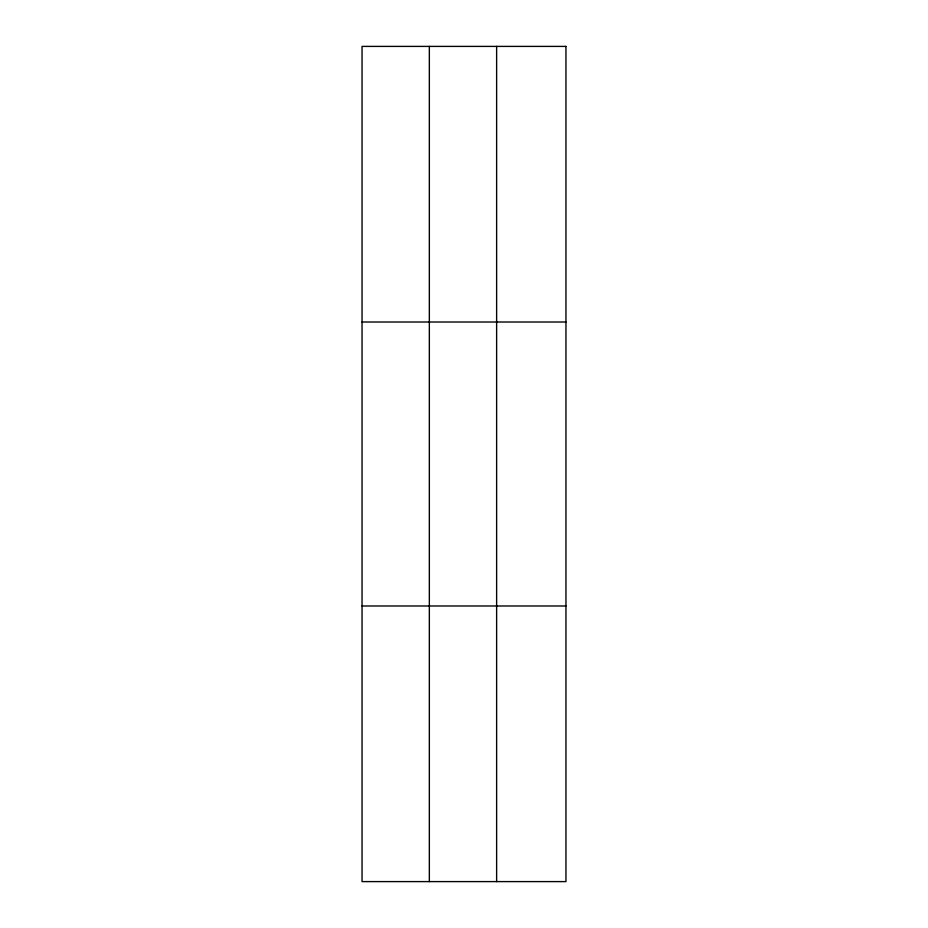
<?xml version="1.0" encoding="UTF-8"?>
<svg xmlns="http://www.w3.org/2000/svg" width="928" height="928" viewBox="0 0 928 928"><rect width="100%" height="100%" fill="white"/><g stroke="black" fill="none" stroke-linecap="round" stroke-linejoin="round"><path stroke-width="1.39" d="M429.339 46.4L429.339 881.6M496.631 46.4L496.631 881.6M362.048 322.016L565.952 322.016M362.048 605.984L565.952 605.984M565.952 46.4L565.952 881.6L362.048 881.6L362.048 46.4L565.952 46.4"/></g></svg>
